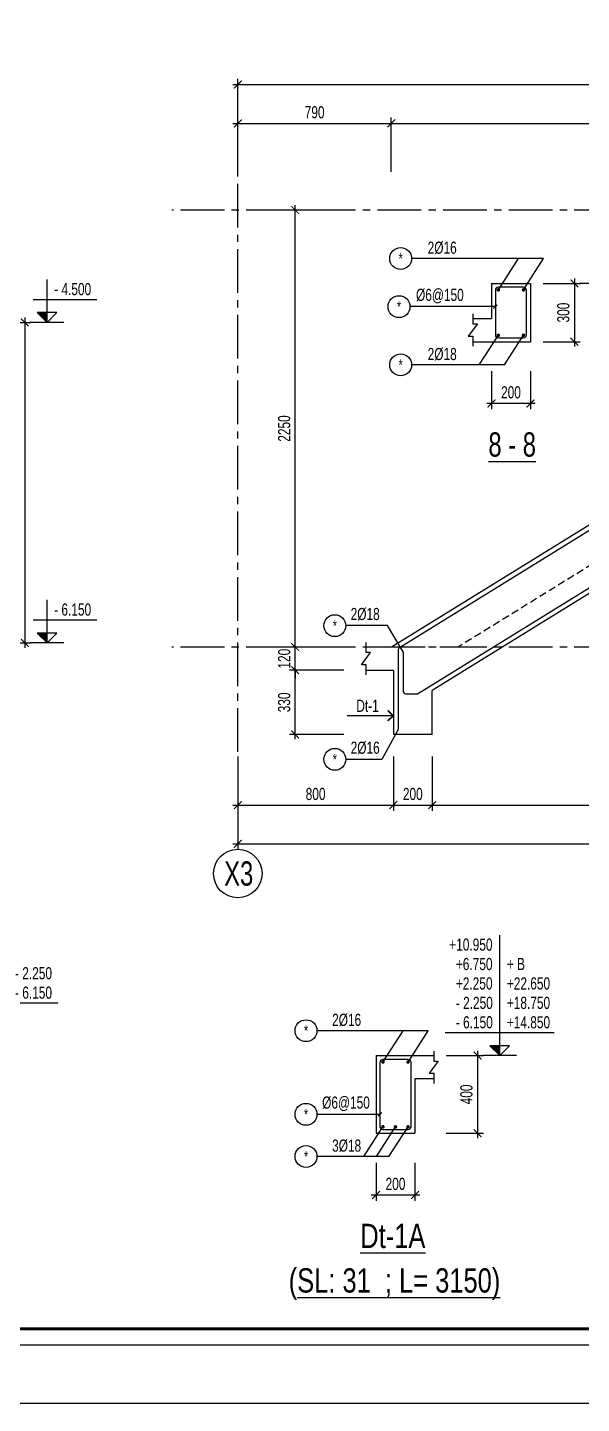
# Model space of a CAD drawing. Header units: millimetres. Extents: x -77370 to 109412, y -14880 to 214694.
# Drawn here: x 26437 to 32135, y 144605 to 158774 of the extents above; entities that cross this region are included whole.
import ezdxf
from ezdxf.enums import TextEntityAlignment as Align

# ---------------------------------------------------------------- set-up
doc = ezdxf.new("R2010")
doc.units = ezdxf.units.MM
doc.header["$LTSCALE"] = 300
doc.header["$MEASUREMENT"] = 0
doc.header["$PDMODE"] = 66
doc.linetypes.add('CENTER2', pattern=[1.125, 0.75, -0.125, 0.125, -0.125])
doc.linetypes.add('HIDDEN', pattern=[0.375, 0.25, -0.125])
doc.layers.get('0').update_dxf_attribs({"linetype": 'CONTINUOUS'})
doc.layers.get('DEFPOINTS').update_dxf_attribs({"linetype": 'CONTINUOUS'})
for name, color, linetype in [('CDC-KHUNGTEN', 7, 'CONTINUOUS'), ('CDC.01.AXIS', 160, 'CENTER2'), ('CDC.02.DIM', 1, 'CONTINUOUS'), ('CDC.03.BORDER', 3, 'CONTINUOUS'), ('CDC.04.HIDDEN', 8, 'HIDDEN'), ('CDC.05.STEEL', 4, 'CONTINUOUS'), ('CDC.06.TEXT', 2, 'CONTINUOUS'), ('CDC.11.NOTE', 8, 'CONTINUOUS'), ('CDC.14.STEELNUM', 2, 'CONTINUOUS')]:
    doc.layers.add(name, color=color, linetype=linetype)
doc.styles.add('KCS_SMTEXT', font='arial.ttf', dxfattribs={"width": 0.7})
doc.dimstyles.new('KCS_DIM25', dxfattribs={"dimscale": 2, "dimtxt": 62.5, "dimasz": 40, "dimexe": 30, "dimexo": 0, "dimgap": 25, "dimtad": 1, "dimdec": 0, "dimlfac": 0.5, "dimzin": 13, "dimdsep": 46, "dimtxsty": 'KCS_SMTEXT', "dimblk": 'ARCHTICK', "dimcen": 0, "dimdle": 25, "dimclrd": 1, "dimclre": 1, "dimclrt": 2, "dimadec": 0, "dimazin": 0, "dimtfac": 1, "dimtdec": 0, "dimtix": 1, "dimtmove": 2, "dimatfit": 3, "dimfxl": 1, "dimtolj": 1, "dimtzin": 13, "dimarcsym": 0})

# ---------------------------------------------------------------- blocks, each defined once
blk = doc.blocks.new('_ArchTick')
at = {"color": 0, "linetype": 'ByBlock', "const_width": 0.15}
blk.add_lwpolyline([(-0.5, -0.5), (0.5, 0.5)], dxfattribs=at)
blk = doc.blocks.new('*D506')
at = {"layer": 'CDC.02.DIM', "color": 1, "lineweight": -2, "transparency": 16777216}
for p, q in [((31066, 148238), (31066, 147338)), ((30743, 148188), (31126, 148188)), ((30743, 147388), (31126, 147388))]:
    blk.add_line(p, q, dxfattribs=at)
at = {"layer": 'DEFPOINTS', "color": 0, "transparency": 16777216}
for p in [(30743, 148188), (30743, 147388), (31066, 147388)]:
    blk.add_point(p, dxfattribs=at)
at = {"layer": 'CDC.02.DIM', "color": 1, "lineweight": -2, "transparency": 16777216, "xscale": 80, "yscale": 80, "zscale": 80}
for p, rotation in [((31066, 148188), 90), ((31066, 147388), 270)]:
    blk.add_blockref('_ArchTick', p, dxfattribs=dict(at, rotation=rotation))
at = {"layer": 'CDC.02.DIM', "color": 2, "transparency": 16777216, "insert": (30952, 147788), "char_height": 125, "attachment_point": 5, "rotation": 90, "style": 'KCS_SMTEXT'}
blk.add_mtext('\\A1;400', dxfattribs=at)
blk = doc.blocks.new('*D507')
at = {"layer": 'CDC.02.DIM', "color": 1, "lineweight": -2, "transparency": 16777216}
for p, q in [((30022, 147085), (30022, 146692)), ((30422, 147085), (30422, 146692)), ((30472, 146752), (29972, 146752))]:
    blk.add_line(p, q, dxfattribs=at)
at = {"layer": 'DEFPOINTS', "color": 0, "transparency": 16777216}
for p in [(30022, 147085), (30422, 147085), (30022, 146752)]:
    blk.add_point(p, dxfattribs=at)
at = {"layer": 'CDC.02.DIM', "color": 1, "lineweight": -2, "transparency": 16777216, "xscale": 80, "yscale": 80, "zscale": 80, "rotation": 180}
blk.add_blockref('_ArchTick', (30022, 146752), dxfattribs=at)
at = {"layer": 'CDC.02.DIM', "color": 1, "lineweight": -2, "transparency": 16777216, "xscale": 80, "yscale": 80, "zscale": 80}
blk.add_blockref('_ArchTick', (30422, 146752), dxfattribs=at)
at = {"layer": 'CDC.02.DIM', "color": 2, "transparency": 16777216, "insert": (30222, 146866), "char_height": 125, "attachment_point": 5, "style": 'KCS_SMTEXT'}
blk.add_mtext('\\A1;200', dxfattribs=at)
blk = doc.blocks.new('*D538')
at = {"layer": 'CDC.02.DIM', "color": 1, "lineweight": -2, "transparency": 16777216}
for p, q in [((25509, 155738), (26469, 155738)), ((26409, 155788), (26409, 152388)), ((25509, 152438), (26469, 152438))]:
    blk.add_line(p, q, dxfattribs=at)
at = {"layer": 'DEFPOINTS', "color": 0, "transparency": 16777216}
for p in [(25509, 155738), (25509, 152438), (26409, 152438)]:
    blk.add_point(p, dxfattribs=at)
at = {"layer": 'CDC.02.DIM', "color": 1, "lineweight": -2, "transparency": 16777216, "xscale": 80, "yscale": 80, "zscale": 80}
for p, rotation in [((26409, 155738), 90), ((26409, 152438), 270)]:
    blk.add_blockref('_ArchTick', p, dxfattribs=dict(at, rotation=rotation))
at = {"layer": 'CDC.02.DIM', "color": 2, "transparency": 16777216, "insert": (26295, 154088), "char_height": 125, "attachment_point": 5, "rotation": 90, "style": 'KCS_SMTEXT'}
blk.add_mtext('\\A1;1650', dxfattribs=at)
blk = doc.blocks.new('*D548')
at = {"layer": 'CDC.02.DIM', "color": 1, "lineweight": -2, "transparency": 16777216}
for p, q in [((30179, 157287), (30179, 157847)), ((37320, 157287), (37320, 157847)), ((30129, 157787), (37370, 157787))]:
    blk.add_line(p, q, dxfattribs=at)
at = {"layer": 'DEFPOINTS', "color": 0, "transparency": 16777216}
for p in [(37320, 157787), (30179, 157287), (37320, 157287)]:
    blk.add_point(p, dxfattribs=at)
at = {"layer": 'CDC.02.DIM', "color": 1, "lineweight": -2, "transparency": 16777216, "xscale": 80, "yscale": 80, "zscale": 80, "rotation": 180}
blk.add_blockref('_ArchTick', (30179, 157787), dxfattribs=at)
at = {"layer": 'CDC.02.DIM', "color": 1, "lineweight": -2, "transparency": 16777216, "xscale": 80, "yscale": 80, "zscale": 80}
blk.add_blockref('_ArchTick', (37320, 157787), dxfattribs=at)
at = {"layer": 'CDC.02.DIM', "color": 2, "transparency": 16777216, "insert": (33750, 157901), "char_height": 125, "attachment_point": 5, "style": 'KCS_SMTEXT'}
blk.add_mtext('\\A1;3570', dxfattribs=at)
blk = doc.blocks.new('*D550')
at = {"layer": 'CDC.02.DIM', "color": 1, "lineweight": -2, "transparency": 16777216}
for p, q in [((28550, 158187), (37810, 158187)), ((28600, 157287), (28600, 158247)), ((37760, 157287), (37760, 158247))]:
    blk.add_line(p, q, dxfattribs=at)
at = {"layer": 'DEFPOINTS', "color": 0, "transparency": 16777216}
for p in [(37760, 158187), (28600, 157287), (37760, 157287)]:
    blk.add_point(p, dxfattribs=at)
at = {"layer": 'CDC.02.DIM', "color": 1, "lineweight": -2, "transparency": 16777216, "xscale": 80, "yscale": 80, "zscale": 80, "rotation": 180}
blk.add_blockref('_ArchTick', (28600, 158187), dxfattribs=at)
at = {"layer": 'CDC.02.DIM', "color": 1, "lineweight": -2, "transparency": 16777216, "xscale": 80, "yscale": 80, "zscale": 80}
blk.add_blockref('_ArchTick', (37760, 158187), dxfattribs=at)
at = {"layer": 'CDC.02.DIM', "color": 2, "transparency": 16777216, "insert": (33180, 158301), "char_height": 125, "attachment_point": 5, "style": 'KCS_SMTEXT'}
blk.add_mtext('\\A1;4580', dxfattribs=at)
blk = doc.blocks.new('*D551')
at = {"layer": 'CDC.02.DIM', "color": 1, "lineweight": -2, "transparency": 16777216}
for p, q in [((29690, 156895), (29130, 156895)), ((29190, 152345), (29190, 156945)), ((29690, 152395), (29130, 152395))]:
    blk.add_line(p, q, dxfattribs=at)
at = {"layer": 'DEFPOINTS', "color": 0, "transparency": 16777216}
for p in [(29190, 156895), (29690, 156895), (29690, 152395)]:
    blk.add_point(p, dxfattribs=at)
at = {"layer": 'CDC.02.DIM', "color": 1, "lineweight": -2, "transparency": 16777216, "xscale": 80, "yscale": 80, "zscale": 80}
for p, rotation in [((29190, 156895), 90), ((29190, 152395), 270)]:
    blk.add_blockref('_ArchTick', p, dxfattribs=dict(at, rotation=rotation))
at = {"layer": 'CDC.02.DIM', "color": 2, "transparency": 16777216, "insert": (29077, 154645), "char_height": 125, "attachment_point": 5, "rotation": 90, "style": 'KCS_SMTEXT'}
blk.add_mtext('\\A1;2250', dxfattribs=at)
blk = doc.blocks.new('*D552')
at = {"layer": 'CDC.02.DIM', "color": 1, "lineweight": -2, "transparency": 16777216}
for p, q in [((29190, 152395), (29190, 152475)), ((29690, 152395), (29130, 152395)), ((29190, 152155), (29190, 152395)), ((29690, 152155), (29130, 152155)), ((29190, 152155), (29190, 152075))]:
    blk.add_line(p, q, dxfattribs=at)
at = {"layer": 'DEFPOINTS', "color": 0, "transparency": 16777216}
for p in [(29190, 152395), (29690, 152395), (29690, 152155)]:
    blk.add_point(p, dxfattribs=at)
at = {"layer": 'CDC.02.DIM', "color": 1, "lineweight": -2, "transparency": 16777216, "xscale": 80, "yscale": 80, "zscale": 80}
for p, rotation in [((29190, 152395), 270), ((29190, 152155), 90)]:
    blk.add_blockref('_ArchTick', p, dxfattribs=dict(at, rotation=rotation))
at = {"layer": 'CDC.02.DIM', "color": 2, "transparency": 16777216, "insert": (29077, 152275), "char_height": 125, "attachment_point": 5, "rotation": 90, "style": 'KCS_SMTEXT'}
blk.add_mtext('\\A1;120', dxfattribs=at)
blk = doc.blocks.new('*D553')
at = {"layer": 'CDC.02.DIM', "color": 1, "lineweight": -2, "transparency": 16777216}
for p, q in [((30600, 151268), (30600, 150708)), ((37310, 151268), (37310, 150708)), ((30550, 150768), (37360, 150768))]:
    blk.add_line(p, q, dxfattribs=at)
at = {"layer": 'DEFPOINTS', "color": 0, "transparency": 16777216}
for p in [(30600, 151268), (37310, 151268), (37310, 150768)]:
    blk.add_point(p, dxfattribs=at)
at = {"layer": 'CDC.02.DIM', "color": 1, "lineweight": -2, "transparency": 16777216, "xscale": 80, "yscale": 80, "zscale": 80, "rotation": 180}
blk.add_blockref('_ArchTick', (30600, 150768), dxfattribs=at)
at = {"layer": 'CDC.02.DIM', "color": 1, "lineweight": -2, "transparency": 16777216, "xscale": 80, "yscale": 80, "zscale": 80}
blk.add_blockref('_ArchTick', (37310, 150768), dxfattribs=at)
at = {"layer": 'CDC.02.DIM', "color": 2, "transparency": 16777216, "insert": (33955, 150882), "char_height": 125, "attachment_point": 5, "style": 'KCS_SMTEXT'}
blk.add_mtext('\\A1;3355', dxfattribs=at)
blk = doc.blocks.new('*D555')
at = {"layer": 'CDC.02.DIM', "color": 1, "lineweight": -2, "transparency": 16777216}
for p, q in [((28600, 151268), (28600, 150308)), ((37760, 151268), (37760, 150308)), ((28550, 150368), (37810, 150368))]:
    blk.add_line(p, q, dxfattribs=at)
at = {"layer": 'DEFPOINTS', "color": 0, "transparency": 16777216}
for p in [(28600, 151268), (37760, 151268), (37760, 150368)]:
    blk.add_point(p, dxfattribs=at)
at = {"layer": 'CDC.02.DIM', "color": 1, "lineweight": -2, "transparency": 16777216, "xscale": 80, "yscale": 80, "zscale": 80, "rotation": 180}
blk.add_blockref('_ArchTick', (28600, 150368), dxfattribs=at)
at = {"layer": 'CDC.02.DIM', "color": 1, "lineweight": -2, "transparency": 16777216, "xscale": 80, "yscale": 80, "zscale": 80}
blk.add_blockref('_ArchTick', (37760, 150368), dxfattribs=at)
at = {"layer": 'CDC.02.DIM', "color": 2, "transparency": 16777216, "insert": (33180, 150481), "char_height": 125, "attachment_point": 5, "style": 'KCS_SMTEXT'}
blk.add_mtext('\\A1;4580', dxfattribs=at)
blk = doc.blocks.new('*D556')
at = {"layer": 'CDC.02.DIM', "color": 1, "lineweight": -2, "transparency": 16777216}
for p, q in [((30200, 151268), (30200, 150708)), ((30600, 151268), (30600, 150708)), ((30150, 150768), (30650, 150768))]:
    blk.add_line(p, q, dxfattribs=at)
at = {"layer": 'DEFPOINTS', "color": 0, "transparency": 16777216}
for p in [(30200, 151268), (30600, 151268), (30600, 150768)]:
    blk.add_point(p, dxfattribs=at)
at = {"layer": 'CDC.02.DIM', "color": 1, "lineweight": -2, "transparency": 16777216, "xscale": 80, "yscale": 80, "zscale": 80, "rotation": 180}
blk.add_blockref('_ArchTick', (30200, 150768), dxfattribs=at)
at = {"layer": 'CDC.02.DIM', "color": 1, "lineweight": -2, "transparency": 16777216, "xscale": 80, "yscale": 80, "zscale": 80}
blk.add_blockref('_ArchTick', (30600, 150768), dxfattribs=at)
at = {"layer": 'CDC.02.DIM', "color": 2, "transparency": 16777216, "insert": (30400, 150881), "char_height": 125, "attachment_point": 5, "style": 'KCS_SMTEXT'}
blk.add_mtext('\\A1;200', dxfattribs=at)
blk = doc.blocks.new('*D557')
at = {"layer": 'CDC.02.DIM', "color": 1, "lineweight": -2, "transparency": 16777216}
for p, q in [((29190, 151445), (29190, 152205)), ((29690, 152155), (29130, 152155)), ((29690, 151495), (29130, 151495))]:
    blk.add_line(p, q, dxfattribs=at)
at = {"layer": 'DEFPOINTS', "color": 0, "transparency": 16777216}
for p in [(29190, 152155), (29690, 152155), (29690, 151495)]:
    blk.add_point(p, dxfattribs=at)
at = {"layer": 'CDC.02.DIM', "color": 1, "lineweight": -2, "transparency": 16777216, "xscale": 80, "yscale": 80, "zscale": 80}
for p, rotation in [((29190, 152155), 90), ((29190, 151495), 270)]:
    blk.add_blockref('_ArchTick', p, dxfattribs=dict(at, rotation=rotation))
at = {"layer": 'CDC.02.DIM', "color": 2, "transparency": 16777216, "insert": (29077, 151825), "char_height": 125, "attachment_point": 5, "rotation": 90, "style": 'KCS_SMTEXT'}
blk.add_mtext('\\A1;330', dxfattribs=at)
blk = doc.blocks.new('*D558')
at = {"layer": 'CDC.02.DIM', "color": 1, "lineweight": -2, "transparency": 16777216}
for p, q in [((28600, 151268), (28600, 150708)), ((30200, 151268), (30200, 150708)), ((28550, 150768), (30250, 150768))]:
    blk.add_line(p, q, dxfattribs=at)
at = {"layer": 'DEFPOINTS', "color": 0, "transparency": 16777216}
for p in [(28600, 151268), (30200, 151268), (30200, 150768)]:
    blk.add_point(p, dxfattribs=at)
at = {"layer": 'CDC.02.DIM', "color": 1, "lineweight": -2, "transparency": 16777216, "xscale": 80, "yscale": 80, "zscale": 80, "rotation": 180}
blk.add_blockref('_ArchTick', (28600, 150768), dxfattribs=at)
at = {"layer": 'CDC.02.DIM', "color": 1, "lineweight": -2, "transparency": 16777216, "xscale": 80, "yscale": 80, "zscale": 80}
blk.add_blockref('_ArchTick', (30200, 150768), dxfattribs=at)
at = {"layer": 'CDC.02.DIM', "color": 2, "transparency": 16777216, "insert": (29400, 150881), "char_height": 125, "attachment_point": 5, "style": 'KCS_SMTEXT'}
blk.add_mtext('\\A1;800', dxfattribs=at)
blk = doc.blocks.new('*D559')
at = {"layer": 'CDC.02.DIM', "color": 1, "lineweight": -2, "transparency": 16777216}
for p, q in [((28600, 157287), (28600, 157847)), ((30179, 157287), (30179, 157847)), ((28550, 157787), (30229, 157787))]:
    blk.add_line(p, q, dxfattribs=at)
at = {"layer": 'DEFPOINTS', "color": 0, "transparency": 16777216}
for p in [(30179, 157787), (28600, 157287), (30179, 157287)]:
    blk.add_point(p, dxfattribs=at)
at = {"layer": 'CDC.02.DIM', "color": 1, "lineweight": -2, "transparency": 16777216, "xscale": 80, "yscale": 80, "zscale": 80, "rotation": 180}
blk.add_blockref('_ArchTick', (28600, 157787), dxfattribs=at)
at = {"layer": 'CDC.02.DIM', "color": 1, "lineweight": -2, "transparency": 16777216, "xscale": 80, "yscale": 80, "zscale": 80}
blk.add_blockref('_ArchTick', (30179, 157787), dxfattribs=at)
at = {"layer": 'CDC.02.DIM', "color": 2, "transparency": 16777216, "insert": (29390, 157901), "char_height": 125, "attachment_point": 5, "style": 'KCS_SMTEXT'}
blk.add_mtext('\\A1;790', dxfattribs=at)
blk = doc.blocks.new('*D491')
at = {"layer": 'CDC.02.DIM', "color": 1, "lineweight": -2, "transparency": 16777216}
for p, q in [((32062, 156189), (32062, 155489)), ((31740, 156139), (32122, 156139)), ((31740, 155539), (32122, 155539))]:
    blk.add_line(p, q, dxfattribs=at)
at = {"layer": 'DEFPOINTS', "color": 0, "transparency": 16777216}
for p in [(31740, 156139), (31740, 155539), (32062, 155539)]:
    blk.add_point(p, dxfattribs=at)
at = {"layer": 'CDC.02.DIM', "color": 1, "lineweight": -2, "transparency": 16777216, "xscale": 80, "yscale": 80, "zscale": 80}
for p, rotation in [((32062, 156139), 90), ((32062, 155539), 270)]:
    blk.add_blockref('_ArchTick', p, dxfattribs=dict(at, rotation=rotation))
at = {"layer": 'CDC.02.DIM', "color": 2, "transparency": 16777216, "insert": (31949, 155839), "char_height": 125, "attachment_point": 5, "rotation": 90, "style": 'KCS_SMTEXT'}
blk.add_mtext('\\A1;300', dxfattribs=at)
blk = doc.blocks.new('*D492')
at = {"layer": 'CDC.02.DIM', "color": 1, "lineweight": -2, "transparency": 16777216}
for p, q in [((31210, 155236), (31210, 154843)), ((31610, 155236), (31610, 154843)), ((31660, 154903), (31160, 154903))]:
    blk.add_line(p, q, dxfattribs=at)
at = {"layer": 'DEFPOINTS', "color": 0, "transparency": 16777216}
for p in [(31210, 155236), (31610, 155236), (31210, 154903)]:
    blk.add_point(p, dxfattribs=at)
at = {"layer": 'CDC.02.DIM', "color": 1, "lineweight": -2, "transparency": 16777216, "xscale": 80, "yscale": 80, "zscale": 80, "rotation": 180}
blk.add_blockref('_ArchTick', (31210, 154903), dxfattribs=at)
at = {"layer": 'CDC.02.DIM', "color": 1, "lineweight": -2, "transparency": 16777216, "xscale": 80, "yscale": 80, "zscale": 80}
blk.add_blockref('_ArchTick', (31610, 154903), dxfattribs=at)
at = {"layer": 'CDC.02.DIM', "color": 2, "transparency": 16777216, "insert": (31410, 155017), "char_height": 125, "attachment_point": 5, "style": 'KCS_SMTEXT'}
blk.add_mtext('\\A1;200', dxfattribs=at)
blk = doc.blocks.new('Khung tên chuẩn')
at = {"layer": 'CDC-KHUNGTEN', "color": 8}
blk.add_lwpolyline([(75096, 1100), (83000, 1100), (83000, 58300), (3000, 58300), (3000, 1100), (75096, 1100)], dxfattribs=at)
at = {"layer": 'CDC-KHUNGTEN', "color": 255, "lineweight": 60}
blk.add_lwpolyline([(74900, 1400), (74900, 58000), (3300, 58000), (3300, 1400), (74900, 1400)], close=True, dxfattribs=at)
at = {"layer": 'DEFPOINTS', "color": 1, "ltscale": 0.2}
blk.add_lwpolyline([(0, 0), (0, 59400), (84100, 59400), (84100, 0), (0, 0)], close=True, dxfattribs=at)

msp = doc.modelspace()

# ---------------------------------------------------------------- linework, layer by layer
at = {"layer": 'CDC.01.AXIS', "ltscale": 2}
for p, q in [((28599.8, 151316), (28599.8, 157541.8)), ((39261.6, 156894.7), (27920.5, 156894.7)), ((39261.6, 152394.7), (27920.5, 152394.7))]:
    msp.add_line(p, q, dxfattribs=at)
at = {"layer": 'CDC.02.DIM'}
for p, q in [((26637.4, 155738), (26637.4, 156179.2)), ((32463.9, 156139.1, 0), (32117.5, 156139.1, 0)), ((27151.1, 155971.5), (26493.6, 155971.5)), ((26810.7, 155738), (26464.2, 155738)), ((26738.1, 155838.7), (26536.8, 155838.7)), ((26637.4, 155738), (26536.8, 155838.7)), ((26637.4, 155738), (26738.1, 155838.7)), ((26637.4, 152438), (26637.4, 152879.2)), ((27151.1, 152671.5), (26493.6, 152671.5)), ((26738.1, 152538.7), (26536.8, 152538.7)), ((26637.4, 152438), (26536.8, 152538.7)), ((26637.4, 152438), (26738.1, 152538.7)), ((26810.7, 152438), (26464.2, 152438)), ((31294.2, 148188), (31294.2, 149429.2)), ((26748.6, 148726.9), (26091, 148726.9)), ((31854.6, 148421.5), (30733.8, 148421.5)), ((31394.9, 148288.6), (31193.6, 148288.6)), ((31294.2, 148188), (31193.6, 148288.6)), ((31294.2, 148188), (31394.9, 148288.6)), ((31467.4, 148188), (31121, 148188))]:
    msp.add_line(p, q, dxfattribs=at)
msp.add_circle((28599.8, 150062.6), 250, dxfattribs=at)
for points in [[(26536.8, 155838.7), (26637.4, 155738), (26637.4, 155838.7)], [(26536.8, 152538.7), (26637.4, 152438), (26637.4, 152538.7)], [(31193.6, 148288.6), (31294.2, 148188), (31294.2, 148288.6)]]:
    msp.add_solid(points, dxfattribs=at)
at = {"layer": 'CDC.03.BORDER'}
for p, q in [((37319.8, 156807.2), (30181.3, 152394.7)), ((37308.3, 156094.7), (30599.8, 151947.9)), ((30181.3, 152394.7), (29919.6, 152394.7)), ((30199.8, 152154.7), (29919.6, 152154.7)), ((30199.8, 152154.7), (30199.8, 151494.7)), ((30599.8, 151494.7), (30599.8, 151947.9)), ((30599.8, 151494.7), (30199.8, 151494.7))]:
    msp.add_line(p, q, dxfattribs=at)
at = {"layer": 'CDC.03.BORDER', "ltscale": 2}
for p, q in [((31210, 156139.1, 0), (31610, 156139.1, 0)), ((31210, 156139.1, 0), (31210, 155779.1, 0)), ((31610, 156139.1, 0), (31610, 155539.1, 0)), ((31017.3, 155779.1, 0), (31210, 155779.1, 0)), ((31017.3, 155539.1, 0), (31210, 155539.1, 0)), ((31210, 155539.1, 0), (31610, 155539.1, 0)), ((30022.2, 148188), (30614.9, 148188)), ((30022.2, 148188), (30022.2, 147388)), ((30422.2, 147948), (30422.2, 147388)), ((30614.9, 147948), (30422.2, 147948)), ((30022.2, 147388), (30422.2, 147388))]:
    msp.add_line(p, q, dxfattribs=at)
at = {"layer": 'CDC.04.HIDDEN'}
for p, q in [((37319.8, 156383.9), (30866, 152394.7)), ((30866, 152394.7), (30181.3, 152394.7))]:
    msp.add_line(p, q, dxfattribs=at)
at = {"layer": 'CDC.05.STEEL'}
for points in [[(37709.8, 156144.7), (37709.8, 156814.7, 0.4142136), (37679.8, 156844.7), (37475.5, 156844.7), (30264, 152387, 0.2599143), (30249.8, 152361.5), (30249.8, 151544.7)], [(30299.8, 152344.7), (30299.8, 151944, 0.4142136), (30329.8, 151914), (30449.8, 151914), (37645, 156361.6, 0.2595442), (37659.2, 156387.1), (37659.8, 156794.7)]]:
    msp.add_lwpolyline(points, format="xyb", dxfattribs=at)
at = {"layer": 'CDC.05.STEEL', "elevation": 0}
msp.add_lwpolyline([(31280, 155579.1), (31539.7, 155579.1, 0.4142136), (31569.7, 155609.1), (31569.7, 156069.1, 0.4142136), (31539.7, 156099.1), (31280, 156099.1, 0.4142136), (31250, 156069.1), (31250, 155609.1, 0.4142136)], format="xyb", close=True, dxfattribs=at)
at = {"layer": 'CDC.05.STEEL', "const_width": 18, "elevation": 0}
for points in [[(31271.7, 156072.6, -1), (31289.7, 156072.6, -1)], [(31548, 156072.6, 1), (31530, 156072.6, 1)], [(31271.7, 155605.6, 1), (31289.7, 155605.6, 1)], [(31548, 155605.6, -1), (31530, 155605.6, -1)]]:
    msp.add_lwpolyline(points, format="xyb", close=True, dxfattribs=at)
at = {"layer": 'CDC.05.STEEL'}
msp.add_lwpolyline([(30092.2, 147428), (30351.9, 147428, 0.4142136), (30381.9, 147458), (30381.9, 148118, 0.4142136), (30351.9, 148148), (30092.2, 148148, 0.4142136), (30062.2, 148118), (30062.2, 147458, 0.4142136)], format="xyb", close=True, dxfattribs=at)
at = {"layer": 'CDC.05.STEEL', "const_width": 18}
for points in [[(30083.9, 148121.5, -1), (30101.9, 148121.5, -1)], [(30360.2, 148121.5, 1), (30342.2, 148121.5, 1)], [(30083.9, 147454.5, 1), (30101.9, 147454.5, 1)], [(30213, 147454.5, 1), (30231, 147454.5, 1)], [(30360.2, 147454.5, -1), (30342.2, 147454.5, -1)]]:
    msp.add_lwpolyline(points, format="xyb", close=True, dxfattribs=at)
at = {"layer": 'CDC.11.NOTE'}
for p, q in [((31746.3, 156395.1, 0), (30387.9, 156395.1, 0)), ((31280.7, 156072.6, 0), (31487.9, 156395.1, 0)), ((31539, 156072.6, 0), (31746.3, 156395.1, 0)), ((31250, 155899.9, 0), (30370.7, 155899.9, 0)), ((31084.3, 155300.2, 0), (31280.7, 155605.6, 0)), ((31342.7, 155300.2, 0), (31539, 155605.6, 0)), ((31342.7, 155300.2, 0), (30387.9, 155300.2, 0)), ((30139.6, 152615), (29710.3, 152615)), ((30299.8, 152344.7), (30139.6, 152615)), ((30249.8, 151544.7), (30081.2, 151238.2)), ((30081.2, 151238.2), (29710.3, 151238.2)), ((30558.5, 148443.9), (29414.1, 148443.9)), ((30092.9, 148121.5), (30300.1, 148443.9)), ((30351.2, 148121.5), (30558.5, 148443.9)), ((30062.2, 147582.7), (29414.1, 147582.7)), ((29896.5, 147149), (30092.9, 147454.5)), ((30025.7, 147149), (30222, 147454.5)), ((30025.7, 147149), (30222, 147454.5)), ((30154.9, 147149), (30351.2, 147454.5)), ((30154.9, 147149), (30351.2, 147454.5)), ((30154.9, 147149), (29414.1, 147149))]:
    msp.add_line(p, q, dxfattribs=at)
at = {"layer": 'CDC.11.NOTE', "color": 3}
for p, q in [((31268.5, 155918.5, 0), (31231.4, 155881.3, 0)), ((30080.7, 147601.3), (30043.6, 147564.2))]:
    msp.add_line(p, q, dxfattribs=at)
at = {"layer": 'CDC.11.NOTE', "color": 1, "elevation": 0}
msp.add_lwpolyline([(31017.3, 155826), (31017.3, 155721.6), (31064.1, 155721.6), (30970.4, 155596.6), (31017.3, 155596.6), (31017.3, 155492.2)], dxfattribs=at)
at = {"layer": 'CDC.11.NOTE', "color": 1}
for points in [[(29919.6, 152107.8), (29919.6, 152212.2), (29872.8, 152212.2), (29966.5, 152337.2), (29919.6, 152337.2), (29919.6, 152441.5)], [(30614.9, 148234.9), (30614.9, 148130.5), (30661.7, 148130.5), (30568, 148005.5), (30614.9, 148005.5), (30614.9, 147901.1)]]:
    msp.add_lwpolyline(points, dxfattribs=at)
at = {"layer": 'CDC.11.NOTE'}
msp.add_lwpolyline([(30199.8, 151686.7), (30146.7, 151739.8), (30143.2, 151736.2), (30194.8, 151686.7), (30143.2, 151637.3), (30146.7, 151633.7), (30199.8, 151686.7), (29724.5, 151686.7)], dxfattribs=at)
at = {"layer": 'CDC.14.STEELNUM', "color": 8}
for centre in [(30275.4, 156395.1, 0), (30258.2, 155899.9, 0), (30275.4, 155300.2, 0), (29597.8, 152615), (29597.8, 151238.2), (29301.6, 148443.9), (29301.6, 147582.7), (29301.6, 147149)]:
    msp.add_circle(centre, 112.5, dxfattribs=at)

# ---------------------------------------------------------------- block references
at = {"xscale": 0.5500000002648449, "yscale": 0.5500000002648449, "zscale": 0.5500000002648449}
msp.add_blockref('Khung tên chuẩn', (0, 144605.5), dxfattribs=at)

# ---------------------------------------------------------------- texts
at = {"layer": 'CDC.02.DIM', "color": 2, "linetype": 'ByBlock', "style": 'KCS_SMTEXT', "width": 0.7}
for s, p in [('- 4.500', (26710.6, 156018.2)), ('- 6.150', (26710.6, 152718.2)), ('- 2.250', (26308, 148973.5)), ('- 6.150', (26308, 148773.5))]:
    msp.add_text(s, height=125, dxfattribs=at).set_placement(p)
at = {"layer": 'CDC.02.DIM', "color": 4, "style": 'KCS_SMTEXT', "width": 0.7}
msp.add_text('X3', height=250, dxfattribs=at).set_placement((28609.2, 150062.6), align=Align.MIDDLE)
at = {"layer": 'CDC.02.DIM', "color": 2, "linetype": 'ByBlock', "style": 'KCS_SMTEXT', "width": 0.7}
for s, p in [('+10.950', (30774.9, 149268.2)), ('+6.750', (30842.9, 149068.2)), ('+ B', (31367.3, 149068.2)), ('+2.250', (30842.9, 148868.2)), ('+22.650', (31367.3, 148868.2)), ('- 2.250', (30842.5, 148668.2)), ('+18.750', (31367.3, 148668.2)), ('- 6.150', (30842.5, 148468.2)), ('+14.850', (31367.3, 148468.2))]:
    msp.add_text(s, height=125, rotation=360, dxfattribs=at).set_placement(p)
at = {"layer": 'CDC.06.TEXT', "color": 2, "linetype": 'ByBlock', "style": 'KCS_SMTEXT', "width": 0.7}
for s, p in [('2%%C16', (30702.5, 156507.2, 0)), ('%%C6@150', (30678.8, 156012.1, 0)), ('2%%C18', (30702.5, 155412.4, 0)), ('2%%C16', (29719.2, 148556.1)), ('%%C6@150', (29712.7, 147694.9)), ('3%%C18', (29719.2, 147261.2))]:
    msp.add_text(s, height=125, rotation=360, dxfattribs=at).set_placement(p, align=Align.MIDDLE)
at = {"layer": 'CDC.06.TEXT', "color": 4, "style": 'KCS_SMTEXT'}
for s, width, p in [('%%U8 - 8', 0.7, (31422.5, 154480.9, 0)), ('%%UDt-1A', 0.75, (30194.7, 146329.7)), ('(%%USL: 31  ; L= 3150)', 0.75, (30211.7, 145841.6))]:
    msp.add_text(s, height=250, dxfattribs=dict(at, width=width)).set_placement(p, align=Align.MIDDLE)
at = {"layer": 'CDC.06.TEXT', "color": 2, "linetype": 'ByBlock', "style": 'KCS_SMTEXT', "width": 0.7}
for s, p in [('2%%C18', (29760.7, 152734.9)), ('2%%C16', (29760.7, 151358.1))]:
    msp.add_text(s, height=125, dxfattribs=at).set_placement(p, align=Align.MIDDLE_LEFT)
at = {"layer": 'CDC.06.TEXT', "color": 7, "linetype": 'ByBlock', "style": 'KCS_SMTEXT', "width": 0.7}
msp.add_text('Dt-1', height=125, dxfattribs=at).set_placement((29934.6, 151789), align=Align.MIDDLE)
at = {"layer": 'CDC.14.STEELNUM', "style": 'KCS_SMTEXT', "width": 0.7}
for p in [(30275.4, 156395.1, 0), (30258.2, 155899.9, 0), (30275.4, 155300.2, 0), (29597.8, 152615), (29597.8, 151238.2), (29301.6, 148443.9), (29301.6, 147582.7), (29301.6, 147149)]:
    msp.add_text('*', height=112.5, dxfattribs=at).set_placement(p, align=Align.MIDDLE)

# ---------------------------------------------------------------- dimensions: what is measured, and where the dimension line sits
at = {"layer": 'CDC.02.DIM'}
for base, p1, p2, angle, picture, middle in [((37759.8, 158187), (28599.8, 157287), (37759.8, 157287), 180, '*D550', (33179.8, 158300.8)), ((30179.3, 157787), (28599.8, 157287), (30179.3, 157287), 180, '*D559', (29389.5, 157900.8)), ((37319.8, 157787), (30179.3, 157287), (37319.8, 157287), 180, '*D548', (33749.5, 157900.9)), ((29190.4, 156894.7), (29690.4, 152394.7), (29690.4, 156894.7), 270, '*D551', (29076.6, 154644.7)), ((32062.5, 155539.1, 0), (31739.8, 156139.1, 0), (31739.8, 155539.1, 0), 90, '*D491', (31948.6, 155839.1, 0)), ((26409.2, 152438), (25509.2, 155738), (25509.2, 152438), 90, '*D538', (26295.4, 154088)), ((29190.4, 152394.7), (29690.4, 152154.7), (29690.4, 152394.7), 270, '*D552', (29076.6, 152274.7)), ((29190.4, 152154.7), (29690.4, 151494.7), (29690.4, 152154.7), 270, '*D557', (29076.6, 151824.7)), ((37759.8, 150367.6), (28599.8, 151267.6), (37759.8, 151267.6), 180, '*D555', (33179.8, 150481.5)), ((30199.8, 150767.6), (28599.8, 151267.6), (30199.8, 151267.6), 180, '*D558', (29399.8, 150881.5)), ((30599.8, 150767.6), (30199.8, 151267.6), (30599.8, 151267.6), 180, '*D556', (30399.8, 150881.5)), ((37310.3, 150767.6), (30599.8, 151267.6), (37310.3, 151267.6), 180, '*D553', (33955, 150881.5)), ((31066, 147388), (30743.3, 148188), (30743.3, 147388), 90, '*D506', (30952.2, 147788))]:
    dim = msp.add_linear_dim(base=base, p1=p1, p2=p2, angle=angle, dimstyle='KCS_DIM25', dxfattribs=at)
    dim.commit()
    dim.dimension.update_dxf_attribs({"geometry": picture, "text_midpoint": middle})
for base, p1, p2, picture, middle in [((31210, 154903.4, 0), (31610, 155235.7, 0), (31210, 155235.7, 0), '*D492', (31410, 155017.3, 0)), ((30022.2, 146752.3), (30422.2, 147084.5), (30022.2, 147084.5), '*D507', (30222.2, 146866.1))]:
    dim = msp.add_linear_dim(base=base, p1=p1, p2=p2, dimstyle='KCS_DIM25', dxfattribs=at)
    dim.commit()
    dim.dimension.update_dxf_attribs({"geometry": picture, "text_midpoint": middle})

doc.saveas('drawing.dxf')
